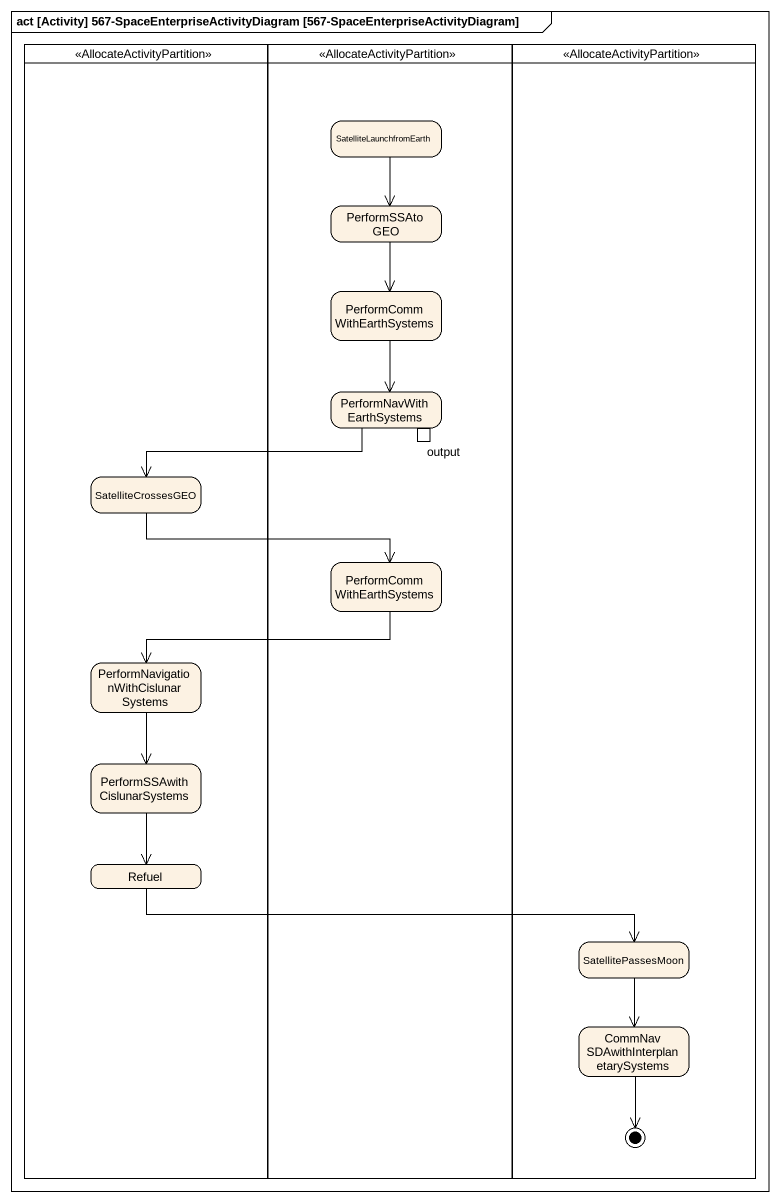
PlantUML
@startuml
mainframe act [Activity] 567-SpaceEnterpriseActivityDiagram [567-SpaceEnterpriseActivityDiagram]
hide empty description
state " " as lane1 <<AllocateActivityPartition>> {
  state SatelliteCrossesGEO
  state "PerformNavigationWithCislunarSystems" as PerformNavigationWithCisluna
  state "PerformSSAwithCislunarSystems" as PerformSSAwithCislunarSystem
  state Refuel
}
state " " as lane2 <<AllocateActivityPartition>> {
  state SatelliteLaunchfromEarth
  state "PerformSSAto GEO" as PerformSSAto_GEO
  state PerformCommWithEarthSystems
  state PerformNavWithEarthSystems {
    state output <<outputPin>>
  }
  state "PerformCommWithEarthSystems" as PerformCommWithEarthSystems_2
}
state " " as lane3 <<AllocateActivityPartition>> {
  state SatellitePassesMoon
  state "CommNavSDAwithInterplanetarySystems" as CommNavSDAwithInterplanetary
  CommNavSDAwithInterplanetary --> [*]
}
SatelliteLaunchfromEarth --> PerformSSAto_GEO
PerformSSAto_GEO --> PerformCommWithEarthSystems
PerformCommWithEarthSystems --> PerformNavWithEarthSystems
PerformNavWithEarthSystems -left-> SatelliteCrossesGEO
SatelliteCrossesGEO -right-> PerformCommWithEarthSystems_2
PerformCommWithEarthSystems_2 -left-> PerformNavigationWithCisluna
PerformNavigationWithCisluna --> PerformSSAwithCislunarSystem
PerformSSAwithCislunarSystem --> Refuel
Refuel -right-> SatellitePassesMoon
SatellitePassesMoon --> CommNavSDAwithInterplanetary
@enduml
